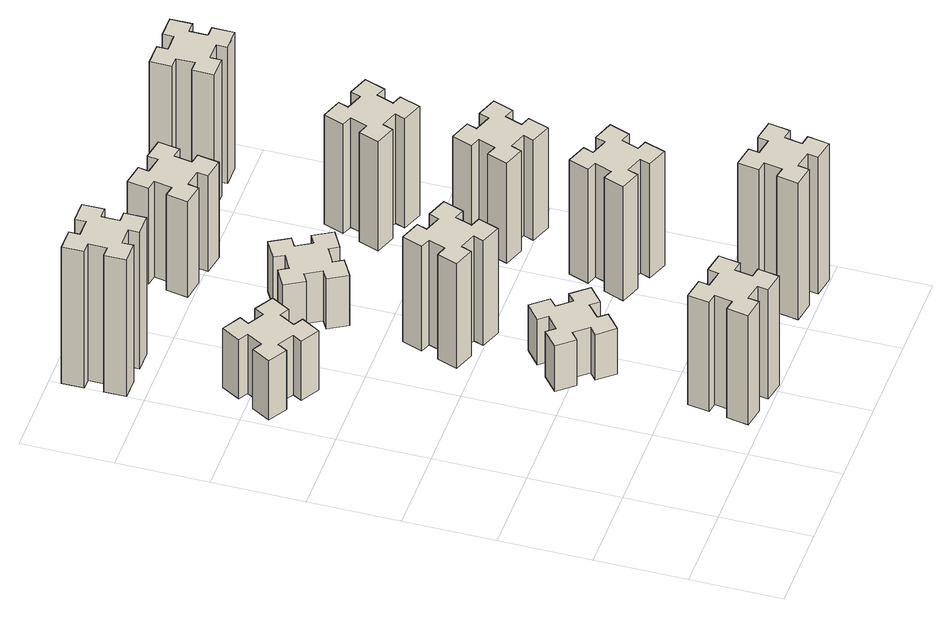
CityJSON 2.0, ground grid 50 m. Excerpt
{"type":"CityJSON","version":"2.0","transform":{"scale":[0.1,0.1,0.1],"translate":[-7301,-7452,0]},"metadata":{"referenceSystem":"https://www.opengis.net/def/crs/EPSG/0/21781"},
"CityObjects":{
"building1":{"type":"Building","attributes":{"class":"1000","function":"1000","usage":"1000","yearOfConstruction":2016,"roofType":"1000","measuredHeight":72,"storeysAboveGround":30,"storeysBelowGround":0},"geometry":[{"type":"Solid","lod":"1","boundaries":[[[[0,1,2,3,4,5,6,7,8,9,10,11,12,13,14,15,16,17,18,19]],[[17,16,20,21]],[[16,15,22,20]],[[15,14,23,22]],[[14,13,24,23]],[[13,12,25,24]],[[12,11,26,25]],[[11,10,27,26]],[[10,9,28,27]],[[9,8,29,28]],[[8,7,30,29]],[[7,6,31,30]],[[6,5,32,31]],[[5,4,33,32]],[[4,3,34,33]],[[3,2,35,34]],[[2,1,36,35]],[[1,0,37,36]],[[0,19,38,37]],[[19,18,39,38]],[[18,17,21,39]],[[24,25,26,27,28,29,30,31,32,33,34,35,36,37,38,39,21,20,22,23]]]]}]},
"building2":{"type":"Building","attributes":{"class":"1000","function":"1000","usage":"1000","yearOfConstruction":2016,"roofType":"1000","measuredHeight":39,"storeysAboveGround":30,"storeysBelowGround":0},"geometry":[{"type":"Solid","lod":"1","boundaries":[[[[40,41,42,43,44,45,46,47,48,49,50,51,52,53,54,55,56,57,58,59]],[[57,56,60,61]],[[56,55,62,60]],[[55,54,63,62]],[[54,53,64,63]],[[53,52,65,64]],[[52,51,66,65]],[[51,50,67,66]],[[50,49,68,67]],[[49,48,69,68]],[[48,47,70,69]],[[47,46,71,70]],[[46,45,72,71]],[[45,44,73,72]],[[44,43,74,73]],[[43,42,75,74]],[[42,41,76,75]],[[41,40,77,76]],[[40,59,78,77]],[[59,58,79,78]],[[58,57,61,79]],[[64,65,66,67,68,69,70,71,72,73,74,75,76,77,78,79,61,60,62,63]]]]}]},
"building3":{"type":"Building","attributes":{"class":"1000","function":"1000","usage":"1000","yearOfConstruction":2016,"roofType":"1000","measuredHeight":90,"storeysAboveGround":30,"storeysBelowGround":0},"geometry":[{"type":"Solid","lod":"1","boundaries":[[[[80,81,82,83,84,85,86,87,88,89,90,91,92,93,94,95,96,97,98,99]],[[97,96,100,101]],[[96,95,102,100]],[[95,94,103,102]],[[94,93,104,103]],[[93,92,105,104]],[[92,91,106,105]],[[91,90,107,106]],[[90,89,108,107]],[[89,88,109,108]],[[88,87,110,109]],[[87,86,111,110]],[[86,85,112,111]],[[85,84,113,112]],[[84,83,114,113]],[[83,82,115,114]],[[82,81,116,115]],[[81,80,117,116]],[[80,99,118,117]],[[99,98,119,118]],[[98,97,101,119]],[[104,105,106,107,108,109,110,111,112,113,114,115,116,117,118,119,101,100,102,103]]]]}]},
"building4":{"type":"Building","attributes":{"class":"1000","function":"1000","usage":"1000","yearOfConstruction":2016,"roofType":"1000","measuredHeight":30,"storeysAboveGround":30,"storeysBelowGround":0},"geometry":[{"type":"Solid","lod":"1","boundaries":[[[[120,121,122,123,124,125,126,127,128,129,130,131,132,133,134,135,136,137,138,139]],[[137,136,140,141]],[[136,135,142,140]],[[135,134,143,142]],[[134,133,144,143]],[[133,132,145,144]],[[132,131,146,145]],[[131,130,147,146]],[[130,129,148,147]],[[129,128,149,148]],[[128,127,150,149]],[[127,126,151,150]],[[126,125,152,151]],[[125,124,153,152]],[[124,123,154,153]],[[123,122,155,154]],[[122,121,156,155]],[[121,120,157,156]],[[120,139,158,157]],[[139,138,159,158]],[[138,137,141,159]],[[144,145,146,147,148,149,150,151,152,153,154,155,156,157,158,159,141,140,142,143]]]]}]},
"building5":{"type":"Building","attributes":{"class":"1000","function":"1000","usage":"1000","yearOfConstruction":2016,"roofType":"1000","measuredHeight":69,"storeysAboveGround":30,"storeysBelowGround":0},"geometry":[{"type":"Solid","lod":"1","boundaries":[[[[160,161,162,163,164,165,166,167,168,169,170,171,172,173,174,175,176,177,178,179]],[[177,176,180,181]],[[176,175,182,180]],[[175,174,183,182]],[[174,173,184,183]],[[173,172,185,184]],[[172,171,186,185]],[[171,170,187,186]],[[170,169,188,187]],[[169,168,189,188]],[[168,167,190,189]],[[167,166,191,190]],[[166,165,192,191]],[[165,164,193,192]],[[164,163,194,193]],[[163,162,195,194]],[[162,161,196,195]],[[161,160,197,196]],[[160,179,198,197]],[[179,178,199,198]],[[178,177,181,199]],[[184,185,186,187,188,189,190,191,192,193,194,195,196,197,198,199,181,180,182,183]]]]}]},
"building6":{"type":"Building","attributes":{"class":"1000","function":"1000","usage":"1000","yearOfConstruction":2016,"roofType":"1000","measuredHeight":33,"storeysAboveGround":30,"storeysBelowGround":0},"geometry":[{"type":"Solid","lod":"1","boundaries":[[[[200,201,202,203,204,205,206,207,208,209,210,211,212,213,214,215,216,217,218,219]],[[217,216,220,221]],[[216,215,222,220]],[[215,214,223,222]],[[214,213,224,223]],[[213,212,225,224]],[[212,211,226,225]],[[211,210,227,226]],[[210,209,228,227]],[[209,208,229,228]],[[208,207,230,229]],[[207,206,231,230]],[[206,205,232,231]],[[205,204,233,232]],[[204,203,234,233]],[[203,202,235,234]],[[202,201,236,235]],[[201,200,237,236]],[[200,219,238,237]],[[219,218,239,238]],[[218,217,221,239]],[[224,225,226,227,228,229,230,231,232,233,234,235,236,237,238,239,221,220,222,223]]]]}]},
"building7":{"type":"Building","attributes":{"class":"1000","function":"1000","usage":"1000","yearOfConstruction":2016,"roofType":"1000","measuredHeight":90,"storeysAboveGround":30,"storeysBelowGround":0},"geometry":[{"type":"Solid","lod":"1","boundaries":[[[[240,241,242,243,244,245,246,247,248,249,250,251,252,253,254,255,256,257,258,259]],[[257,256,260,261]],[[256,255,262,260]],[[255,254,263,262]],[[254,253,264,263]],[[253,252,265,264]],[[252,251,266,265]],[[251,250,267,266]],[[250,249,268,267]],[[249,248,269,268]],[[248,247,270,269]],[[247,246,271,270]],[[246,245,272,271]],[[245,244,273,272]],[[244,243,274,273]],[[243,242,275,274]],[[242,241,276,275]],[[241,240,277,276]],[[240,259,278,277]],[[259,258,279,278]],[[258,257,261,279]],[[264,265,266,267,268,269,270,271,272,273,274,275,276,277,278,279,261,260,262,263]]]]}]},
"building8":{"type":"Building","attributes":{"class":"1000","function":"1000","usage":"1000","yearOfConstruction":2016,"roofType":"1000","measuredHeight":63,"storeysAboveGround":30,"storeysBelowGround":0},"geometry":[{"type":"Solid","lod":"1","boundaries":[[[[280,281,282,283,284,285,286,287,288,289,290,291,292,293,294,295,296,297,298,299]],[[297,296,300,301]],[[296,295,302,300]],[[295,294,303,302]],[[294,293,304,303]],[[293,292,305,304]],[[292,291,306,305]],[[291,290,307,306]],[[290,289,308,307]],[[289,288,309,308]],[[288,287,310,309]],[[287,286,311,310]],[[286,285,312,311]],[[285,284,313,312]],[[284,283,314,313]],[[283,282,315,314]],[[282,281,316,315]],[[281,280,317,316]],[[280,299,318,317]],[[299,298,319,318]],[[298,297,301,319]],[[304,305,306,307,308,309,310,311,312,313,314,315,316,317,318,319,301,300,302,303]]]]}]},
"building9":{"type":"Building","attributes":{"class":"1000","function":"1000","usage":"1000","yearOfConstruction":2016,"roofType":"1000","measuredHeight":75,"storeysAboveGround":30,"storeysBelowGround":0},"geometry":[{"type":"Solid","lod":"1","boundaries":[[[[320,321,322,323,324,325,326,327,328,329,330,331,332,333,334,335,336,337,338,339]],[[337,336,340,341]],[[336,335,342,340]],[[335,334,343,342]],[[334,333,344,343]],[[333,332,345,344]],[[332,331,346,345]],[[331,330,347,346]],[[330,329,348,347]],[[329,328,349,348]],[[328,327,350,349]],[[327,326,351,350]],[[326,325,352,351]],[[325,324,353,352]],[[324,323,354,353]],[[323,322,355,354]],[[322,321,356,355]],[[321,320,357,356]],[[320,339,358,357]],[[339,338,359,358]],[[338,337,341,359]],[[344,345,346,347,348,349,350,351,352,353,354,355,356,357,358,359,341,340,342,343]]]]}]},
"building10":{"type":"Building","attributes":{"class":"1000","function":"1000","usage":"1000","yearOfConstruction":2016,"roofType":"1000","measuredHeight":66,"storeysAboveGround":30,"storeysBelowGround":0},"geometry":[{"type":"Solid","lod":"1","boundaries":[[[[360,361,362,363,364,365,366,367,368,369,370,371,372,373,374,375,376,377,378,379]],[[377,376,380,381]],[[376,375,382,380]],[[375,374,383,382]],[[374,373,384,383]],[[373,372,385,384]],[[372,371,386,385]],[[371,370,387,386]],[[370,369,388,387]],[[369,368,389,388]],[[368,367,390,389]],[[367,366,391,390]],[[366,365,392,391]],[[365,364,393,392]],[[364,363,394,393]],[[363,362,395,394]],[[362,361,396,395]],[[361,360,397,396]],[[360,379,398,397]],[[379,378,399,398]],[[378,377,381,399]],[[384,385,386,387,388,389,390,391,392,393,394,395,396,397,398,399,381,380,382,383]]]]}]},
"building11":{"type":"Building","attributes":{"class":"1000","function":"1000","usage":"1000","yearOfConstruction":2016,"roofType":"1000","measuredHeight":72,"storeysAboveGround":30,"storeysBelowGround":0},"geometry":[{"type":"Solid","lod":"1","boundaries":[[[[400,401,402,403,404,405,406,407,408,409,410,411,412,413,414,415,416,417,418,419]],[[417,416,420,421]],[[416,415,422,420]],[[415,414,423,422]],[[414,413,424,423]],[[413,412,425,424]],[[412,411,426,425]],[[411,410,427,426]],[[410,409,428,427]],[[409,408,429,428]],[[408,407,430,429]],[[407,406,431,430]],[[406,405,432,431]],[[405,404,433,432]],[[404,403,434,433]],[[403,402,435,434]],[[402,401,436,435]],[[401,400,437,436]],[[400,419,438,437]],[[419,418,439,438]],[[418,417,421,439]],[[424,425,426,427,428,429,430,431,432,433,434,435,436,437,438,439,421,420,422,423]]]]}]},
"building12":{"type":"Building","attributes":{"class":"1000","function":"1000","usage":"1000","yearOfConstruction":2016,"roofType":"1000","measuredHeight":90,"storeysAboveGround":30,"storeysBelowGround":0},"geometry":[{"type":"Solid","lod":"1","boundaries":[[[[440,441,442,443,444,445,446,447,448,449,450,451,452,453,454,455,456,457,458,459]],[[457,456,460,461]],[[456,455,462,460]],[[455,454,463,462]],[[454,453,464,463]],[[453,452,465,464]],[[452,451,466,465]],[[451,450,467,466]],[[450,449,468,467]],[[449,448,469,468]],[[448,447,470,469]],[[447,446,471,470]],[[446,445,472,471]],[[445,444,473,472]],[[444,443,474,473]],[[443,442,475,474]],[[442,441,476,475]],[[441,440,477,476]],[[440,459,478,477]],[[459,458,479,478]],[[458,457,461,479]],[[464,465,466,467,468,469,470,471,472,473,474,475,476,477,478,479,461,460,462,463]]]]}]}
},
"vertices":[
[816,274,0],[798,175,0],[739,186,0],[718,67,0],[837,47,0],[847,106,0],[945,88,0],[935,29,0],[1053,8,0],[1074,127,0],[1015,137,0],[1032,235,0],[1091,225,0],[1112,343,0],[994,364,0],[984,305,0],[885,322,0],[896,381,0],[777,402,0],[757,284,0],[885,322,720],[896,381,720],[984,305,720],[994,364,720],[1112,343,720],[1091,225,720],[1032,235,720],[1015,137,720],[1074,127,720],[1053,8,720],[935,29,720],[945,88,720],[847,106,720],[837,47,720],[718,67,720],[739,186,720],[798,175,720],[816,274,720],[757,284,720],[777,402,720],
[346,2327,0],[396,2414,0],[448,2384,0],[508,2488,0],[404,2548,0],[374,2496,0],[287,2546,0],[317,2598,0],[213,2658,0],[153,2554,0],[205,2524,0],[155,2437,0],[103,2467,0],[43,2363,0],[147,2303,0],[177,2355,0],[264,2305,0],[234,2253,0],[338,2193,0],[398,2297,0],[264,2305,390],[234,2253,390],[177,2355,390],[147,2303,390],[43,2363,390],[103,2467,390],[155,2437,390],[205,2524,390],[153,2554,390],[213,2658,390],[317,2598,390],[287,2546,390],[374,2496,390],[404,2548,390],[508,2488,390],[448,2384,390],[396,2414,390],[346,2327,390],[398,2297,390],[338,2193,390],
[285,3215,0],[285,3315,0],[345,3315,0],[345,3435,0],[225,3435,0],[225,3375,0],[125,3375,0],[125,3435,0],[5,3435,0],[5,3315,0],[65,3315,0],[65,3215,0],[5,3215,0],[5,3095,0],[125,3095,0],[125,3155,0],[225,3155,0],[225,3095,0],[345,3095,0],[345,3215,0],[225,3155,900],[225,3095,900],[125,3155,900],[125,3095,900],[5,3095,900],[5,3215,900],[65,3215,900],[65,3315,900],[5,3315,900],[5,3435,900],[125,3435,900],[125,3375,900],[225,3375,900],[225,3435,900],[345,3435,900],[345,3315,900],[285,3315,900],[285,3215,900],[345,3215,900],[345,3095,900],
[948,929,0],[1024,993,0],[1063,947,0],[1155,1024,0],[1078,1116,0],[1032,1078,0],[967,1154,0],[1013,1193,0],[936,1285,0],[844,1208,0],[883,1162,0],[806,1097,0],[768,1143,0],[676,1066,0],[753,974,0],[799,1013,0],[863,936,0],[817,898,0],[894,806,0],[986,883,0],[863,936,300],[817,898,300],[799,1013,300],[753,974,300],[676,1066,300],[768,1143,300],[806,1097,300],[883,1162,300],[844,1208,300],[936,1285,300],[1013,1193,300],[967,1154,300],[1032,1078,300],[1078,1116,300],[1155,1024,300],[1063,947,300],[1024,993,300],[948,929,300],[986,883,300],[894,806,300],
[1002,1601,0],[1036,1695,0],[1092,1674,0],[1133,1787,0],[1020,1828,0],[1000,1772,0],[906,1806,0],[927,1862,0],[814,1903,0],[773,1790,0],[829,1770,0],[795,1676,0],[739,1697,0],[697,1584,0],[810,1543,0],[831,1599,0],[925,1565,0],[904,1509,0],[1017,1467,0],[1058,1580,0],[925,1565,690],[904,1509,690],[831,1599,690],[810,1543,690],[697,1584,690],[739,1697,690],[795,1676,690],[829,1770,690],[773,1790,690],[814,1903,690],[927,1862,690],[906,1806,690],[1000,1772,690],[1020,1828,690],[1133,1787,690],[1092,1674,690],[1036,1695,690],[1002,1601,690],[1058,1580,690],[1017,1467,690],
[795,2414,0],[845,2327,0],[793,2297,0],[853,2193,0],[957,2253,0],[927,2305,0],[1014,2355,0],[1044,2303,0],[1148,2363,0],[1088,2467,0],[1036,2437,0],[986,2524,0],[1038,2554,0],[978,2658,0],[874,2598,0],[904,2546,0],[817,2496,0],[787,2548,0],[683,2488,0],[743,2384,0],[817,2496,330],[787,2548,330],[904,2546,330],[874,2598,330],[978,2658,330],[1038,2554,330],[986,2524,330],[1036,2437,330],[1088,2467,330],[1148,2363,330],[1044,2303,330],[1014,2355,330],[927,2305,330],[957,2253,330],[853,2193,330],[793,2297,330],[845,2327,330],[795,2414,330],[743,2384,330],[683,2488,330],
[1824,305,0],[1725,322,0],[1736,381,0],[1617,402,0],[1597,284,0],[1656,274,0],[1638,175,0],[1579,186,0],[1558,67,0],[1677,47,0],[1687,106,0],[1785,88,0],[1775,29,0],[1893,8,0],[1914,127,0],[1855,137,0],[1872,235,0],[1931,225,0],[1952,343,0],[1834,364,0],[1872,235,900],[1931,225,900],[1855,137,900],[1914,127,900],[1893,8,900],[1775,29,900],[1785,88,900],[1687,106,900],[1677,47,900],[1558,67,900],[1579,186,900],[1638,175,900],[1656,274,900],[1597,284,900],[1617,402,900],[1736,381,900],[1725,322,900],[1824,305,900],[1834,364,900],[1952,343,900],
[916,3234,0],[898,3135,0],[839,3146,0],[818,3027,0],[937,3007,0],[947,3066,0],[1045,3048,0],[1035,2989,0],[1153,2968,0],[1174,3087,0],[1115,3097,0],[1132,3195,0],[1191,3185,0],[1212,3303,0],[1094,3324,0],[1084,3265,0],[985,3282,0],[996,3341,0],[877,3362,0],[857,3244,0],[985,3282,630],[996,3341,630],[1084,3265,630],[1094,3324,630],[1212,3303,630],[1191,3185,630],[1132,3195,630],[1115,3097,630],[1174,3087,630],[1153,2968,630],[1035,2989,630],[1045,3048,630],[947,3066,630],[937,3007,630],[818,3027,630],[839,3146,630],[898,3135,630],[916,3234,630],[857,3244,630],[877,3362,630],
[1571,959,0],[1665,925,0],[1644,869,0],[1757,827,0],[1798,940,0],[1742,961,0],[1776,1055,0],[1832,1034,0],[1873,1147,0],[1760,1188,0],[1740,1132,0],[1646,1166,0],[1667,1222,0],[1554,1263,0],[1513,1150,0],[1569,1130,0],[1535,1036,0],[1479,1057,0],[1437,944,0],[1550,903,0],[1535,1036,750],[1479,1057,750],[1569,1130,750],[1513,1150,750],[1554,1263,750],[1667,1222,750],[1646,1166,750],[1740,1132,750],[1760,1188,750],[1873,1147,750],[1832,1034,750],[1776,1055,750],[1742,961,750],[1798,940,750],[1757,827,750],[1644,869,750],[1665,925,750],[1571,959,750],[1550,903,750],[1437,944,750],
[1840,1772,0],[1746,1806,0],[1767,1862,0],[1654,1903,0],[1613,1790,0],[1669,1770,0],[1635,1676,0],[1579,1697,0],[1537,1584,0],[1650,1543,0],[1671,1599,0],[1765,1565,0],[1744,1509,0],[1857,1467,0],[1898,1580,0],[1842,1601,0],[1876,1695,0],[1932,1674,0],[1973,1787,0],[1860,1828,0],[1876,1695,660],[1932,1674,660],[1842,1601,660],[1898,1580,660],[1857,1467,660],[1744,1509,660],[1765,1565,660],[1671,1599,660],[1650,1543,660],[1537,1584,660],[1579,1697,660],[1635,1676,660],[1669,1770,660],[1613,1790,660],[1654,1903,660],[1767,1862,660],[1746,1806,660],[1840,1772,660],[1860,1828,660],[1973,1787,660],
[1740,2412,0],[1646,2446,0],[1667,2502,0],[1554,2543,0],[1513,2430,0],[1569,2410,0],[1535,2316,0],[1479,2337,0],[1437,2224,0],[1550,2183,0],[1571,2239,0],[1665,2205,0],[1644,2149,0],[1757,2107,0],[1798,2220,0],[1742,2241,0],[1776,2335,0],[1832,2314,0],[1873,2427,0],[1760,2468,0],[1776,2335,720],[1832,2314,720],[1742,2241,720],[1798,2220,720],[1757,2107,720],[1644,2149,720],[1665,2205,720],[1571,2239,720],[1550,2183,720],[1437,2224,720],[1479,2337,720],[1535,2316,720],[1569,2410,720],[1513,2430,720],[1554,2543,720],[1667,2502,720],[1646,2446,720],[1740,2412,720],[1760,2468,720],[1873,2427,720],
[1605,3155,0],[1705,3155,0],[1705,3095,0],[1825,3095,0],[1825,3215,0],[1765,3215,0],[1765,3315,0],[1825,3315,0],[1825,3435,0],[1705,3435,0],[1705,3375,0],[1605,3375,0],[1605,3435,0],[1485,3435,0],[1485,3315,0],[1545,3315,0],[1545,3215,0],[1485,3215,0],[1485,3095,0],[1605,3095,0],[1545,3215,900],[1485,3215,900],[1545,3315,900],[1485,3315,900],[1485,3435,900],[1605,3435,900],[1605,3375,900],[1705,3375,900],[1705,3435,900],[1825,3435,900],[1825,3315,900],[1765,3315,900],[1765,3215,900],[1825,3215,900],[1825,3095,900],[1705,3095,900],[1705,3155,900],[1605,3155,900],[1605,3095,900],[1485,3095,900]
]}
